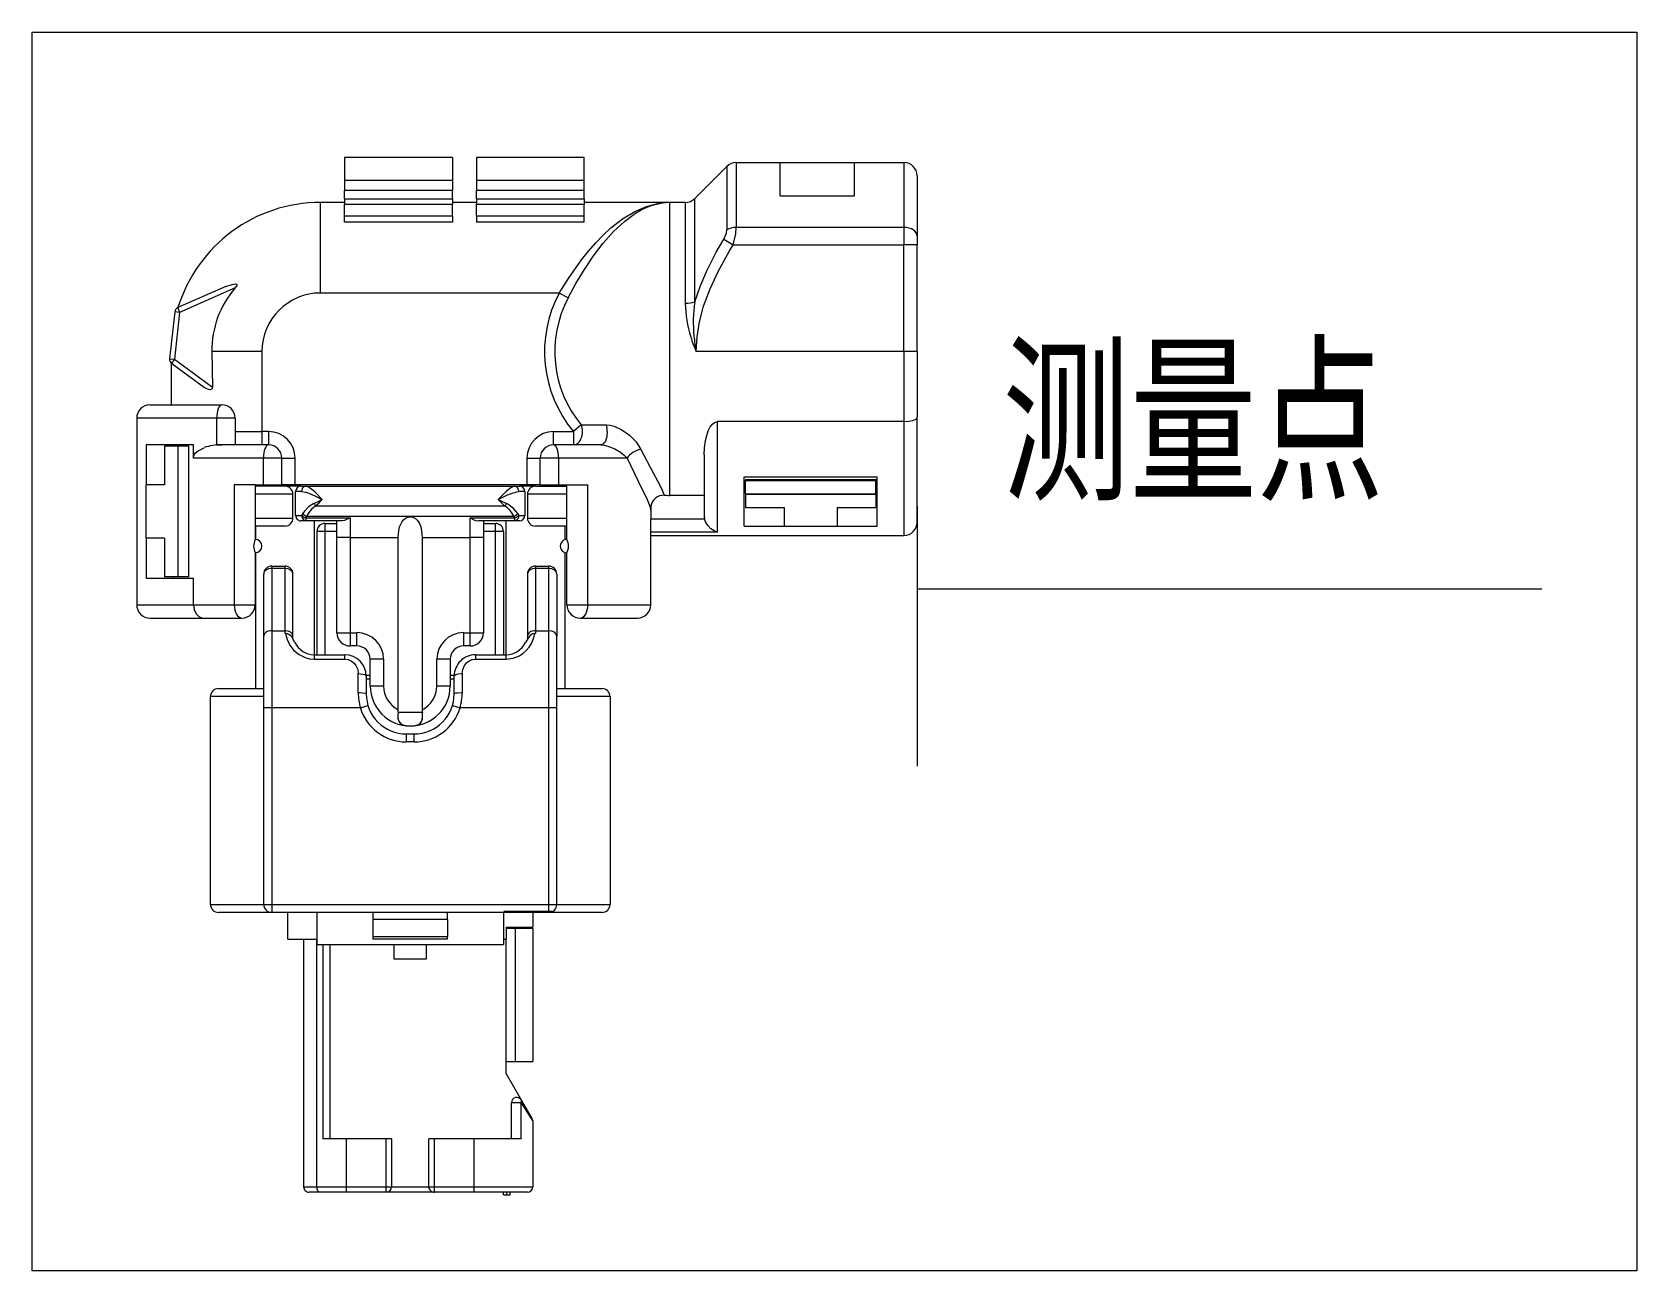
# Model space of a CAD drawing. Header units: inches. Extents: x 47316 to 59086, y 3141 to 11743.
# Drawn here: x 53297.8 to 53358.1, y 9996.5 to 10043 of the extents above; entities that cross this region are included whole.
import ezdxf

# ---------------------------------------------------------------- set-up
doc = ezdxf.new("R2010")
doc.units = ezdxf.units.IN
doc.header["$MEASUREMENT"] = 0
doc.styles.add('MtX_FangSong_GB2312', font='')
doc.styles.get('MtX_FangSong_GB2312').set_extended_font_data('FangSong_GB2312')

msp = doc.modelspace()

# ---------------------------------------------------------------- linework, layer by layer
at = {"color": 0, "lineweight": 15}
for p, q in [((53297.829, 10043.005), (53358.068, 10043.005)), ((53297.829, 9996.504), (53297.829, 10043.005)), ((53358.068, 10043.005), (53358.068, 9996.504)), ((53309.554, 10038.299), (53309.554, 10037.431)), ((53313.604, 10038.299), (53309.554, 10038.299)), ((53313.604, 10038.299), (53313.604, 10037.431)), ((53314.504, 10038.299), (53314.504, 10037.431)), ((53318.554, 10038.299), (53314.504, 10038.299)), ((53318.554, 10037.431), (53318.554, 10038.299)), ((53323.908, 10037.964), (53322.701, 10036.757)), ((53323.908, 10037.964), (53323.908, 10035.578)), ((53324.261, 10038.111), (53324.261, 10035.674)), ((53324.261, 10038.111), (53325.904, 10038.111)), ((53325.904, 10036.861), (53325.904, 10038.111)), ((53325.904, 10038.111), (53328.704, 10038.111)), ((53328.704, 10036.861), (53328.704, 10038.111)), ((53328.704, 10038.111), (53330.554, 10038.111)), ((53330.554, 10038.111), (53330.554, 10035.674)), ((53309.554, 10037.431), (53309.554, 10037.053)), ((53313.604, 10037.431), (53309.554, 10037.431)), ((53313.604, 10037.431), (53313.604, 10037.053)), ((53314.504, 10037.431), (53314.504, 10037.053)), ((53318.554, 10037.431), (53314.504, 10037.431)), ((53318.554, 10037.053), (53318.554, 10037.431)), ((53331.054, 10037.611), (53331.054, 10035.346)), ((53308.654, 10033.211), (53308.654, 10036.611)), ((53309.554, 10036.611), (53308.654, 10036.611)), ((53309.554, 10036.74), (53309.554, 10037.053)), ((53313.604, 10037.053), (53309.554, 10037.053)), ((53309.554, 10036.74), (53309.554, 10036.544)), ((53309.554, 10036.74), (53313.604, 10036.74)), ((53309.554, 10036.109), (53309.554, 10036.544)), ((53309.554, 10036.544), (53313.604, 10036.544)), ((53313.604, 10036.74), (53313.604, 10037.053)), ((53313.604, 10036.74), (53313.604, 10036.544)), ((53314.504, 10036.611), (53313.604, 10036.611)), ((53313.604, 10036.109), (53313.604, 10036.544)), ((53314.504, 10036.74), (53314.504, 10037.053)), ((53318.554, 10037.053), (53314.504, 10037.053)), ((53314.504, 10036.74), (53314.504, 10036.544)), ((53314.504, 10036.74), (53318.554, 10036.74)), ((53314.504, 10036.109), (53314.504, 10036.544)), ((53314.504, 10036.544), (53318.554, 10036.544)), ((53318.554, 10036.74), (53318.554, 10037.053)), ((53318.554, 10036.74), (53318.554, 10036.544)), ((53321.61, 10036.611), (53318.554, 10036.611)), ((53318.554, 10036.109), (53318.554, 10036.544)), ((53320.891, 10036.463), (53321.313, 10036.572)), ((53321.122, 10036.512), (53321.479, 10036.592)), ((53321.313, 10036.572), (53321.61, 10036.607)), ((53321.479, 10036.592), (53321.61, 10036.606)), ((53321.61, 10036.611), (53321.61, 10036.607)), ((53321.754, 10036.611), (53321.754, 10031.011)), ((53322.347, 10036.611), (53321.754, 10036.611)), ((53322.347, 10036.611), (53322.347, 10032.831)), ((53322.701, 10032.879), (53322.701, 10036.757)), ((53325.904, 10036.861), (53328.704, 10036.861)), ((53309.554, 10035.874), (53309.554, 10036.109)), ((53309.554, 10036.109), (53313.604, 10036.109)), ((53313.604, 10036.109), (53313.604, 10035.874)), ((53314.504, 10036.109), (53318.554, 10036.109)), ((53314.504, 10036.109), (53314.504, 10035.874)), ((53318.554, 10035.874), (53318.554, 10036.109)), ((53319.557, 10035.655), (53319.996, 10035.998)), ((53319.996, 10035.998), (53320.45, 10036.274)), ((53320.06, 10035.901), (53320.481, 10036.21)), ((53320.45, 10036.274), (53320.891, 10036.463)), ((53320.481, 10036.21), (53320.693, 10036.332)), ((53320.693, 10036.332), (53320.909, 10036.434)), ((53320.909, 10036.434), (53321.122, 10036.512)), ((53313.604, 10035.874), (53309.554, 10035.874)), ((53318.554, 10035.874), (53314.504, 10035.874)), ((53318.986, 10035.093), (53319.267, 10035.385)), ((53319.267, 10035.385), (53319.557, 10035.655)), ((53319.271, 10035.084), (53319.659, 10035.524)), ((53319.659, 10035.524), (53320.06, 10035.901)), ((53323.793, 10035.236), (53323.891, 10035.459)), ((53323.891, 10035.459), (53323.908, 10035.578)), ((53324.147, 10035.017), (53324.242, 10035.431)), ((53324.242, 10035.431), (53324.261, 10035.674)), ((53330.554, 10035.674), (53324.261, 10035.674)), ((53330.554, 10035.674), (53330.554, 10035.017)), ((53331.054, 10035.346), (53331.054, 10035.017)), ((53318.452, 10034.451), (53318.714, 10034.78)), ((53318.714, 10034.78), (53318.986, 10035.093)), ((53318.906, 10034.603), (53319.271, 10035.084)), ((53323.153, 10034.041), (53323.509, 10034.739)), ((53323.509, 10034.739), (53323.793, 10035.236)), ((53323.585, 10034.024), (53324.012, 10034.795)), ((53323.793, 10035.236), (53324.147, 10035.017)), ((53324.012, 10034.795), (53324.147, 10035.017)), ((53324.147, 10035.017), (53330.554, 10035.017)), ((53330.554, 10031.011), (53330.554, 10035.017)), ((53331.054, 10035.017), (53330.554, 10035.017)), ((53331.054, 10031.011), (53331.054, 10035.017)), ((53317.958, 10033.756), (53318.452, 10034.451)), ((53318.564, 10034.091), (53318.906, 10034.603)), ((53305.105, 10033.457), (53305.333, 10033.536)), ((53305.333, 10033.536), (53305.466, 10033.552)), ((53305.466, 10033.552), (53305.497, 10033.545)), ((53305.497, 10033.545), (53305.507, 10033.539)), ((53305.507, 10033.539), (53305.517, 10033.527)), ((53305.517, 10033.527), (53305.52, 10033.511)), ((53317.612, 10033.211), (53317.958, 10033.756)), ((53317.951, 10033.031), (53318.245, 10033.562)), ((53318.245, 10033.562), (53318.564, 10034.091)), ((53322.904, 10033.46), (53323.153, 10034.041)), ((53323.278, 10033.363), (53323.585, 10034.024)), ((53305.105, 10033.457), (53303.303, 10032.666)), ((53305.457, 10033.402), (53303.366, 10032.485)), ((53305.516, 10033.489), (53305.457, 10033.402)), ((53305.52, 10033.511), (53305.516, 10033.489)), ((53317.612, 10033.211), (53308.654, 10033.211)), ((53317.951, 10033.031), (53317.612, 10033.211)), ((53322.701, 10032.879), (53322.904, 10033.46)), ((53323.037, 10032.711), (53323.278, 10033.363)), ((53303.185, 10032.505), (53302.991, 10030.746)), ((53303.366, 10032.485), (53303.172, 10030.726)), ((53303.366, 10032.485), (53303.185, 10032.505)), ((53322.882, 10032.13), (53323.037, 10032.711)), ((53322.791, 10031.566), (53322.882, 10032.13)), ((53322.761, 10031.011), (53322.791, 10031.566)), ((53302.991, 10030.746), (53303.172, 10030.726)), ((53303.054, 10030.577), (53303.054, 10029.011)), ((53303.071, 10030.563), (53304.302, 10029.659)), ((53303.172, 10030.726), (53304.6, 10029.677)), ((53306.454, 10031.011), (53304.578, 10031.011)), ((53304.578, 10031.011), (53304.6, 10029.677)), ((53306.454, 10031.011), (53306.454, 10028.011)), ((53321.754, 10031.011), (53321.754, 10025.616)), ((53330.554, 10031.011), (53322.761, 10031.011)), ((53330.554, 10031.011), (53330.554, 10028.387)), ((53331.054, 10031.011), (53330.554, 10031.011)), ((53331.054, 10031.011), (53331.054, 10028.545)), ((53304.386, 10029.608), (53304.302, 10029.659)), ((53304.451, 10029.584), (53304.386, 10029.608)), ((53304.513, 10029.578), (53304.451, 10029.584)), ((53304.57, 10029.597), (53304.513, 10029.578)), ((53304.593, 10029.63), (53304.57, 10029.597)), ((53304.6, 10029.677), (53304.593, 10029.63)), ((53302.254, 10029.011), (53304.954, 10029.011)), ((53301.754, 10028.511), (53301.754, 10027.511)), ((53304.754, 10028.511), (53301.754, 10028.511)), ((53304.754, 10028.511), (53304.754, 10027.511)), ((53304.954, 10028.511), (53304.754, 10028.511)), ((53305.454, 10028.511), (53304.954, 10028.511)), ((53305.454, 10028.511), (53305.454, 10027.511)), ((53318.444, 10028.257), (53318.149, 10028.011)), ((53318.444, 10028.257), (53319.389, 10028.257)), ((53319.389, 10028.257), (53319.528, 10028.245)), ((53319.528, 10028.245), (53319.675, 10028.21)), ((53319.675, 10028.21), (53319.97, 10028.08)), ((53323.212, 10028.035), (53323.287, 10028.186)), ((53323.287, 10028.186), (53323.367, 10028.292)), ((53323.367, 10028.292), (53323.44, 10028.352)), ((53323.44, 10028.352), (53323.554, 10028.387)), ((53330.554, 10028.387), (53323.554, 10028.387)), ((53323.554, 10024.236), (53323.554, 10028.387)), ((53330.554, 10028.387), (53330.727, 10028.397)), ((53330.554, 10028.387), (53330.554, 10024.111)), ((53330.727, 10028.397), (53330.884, 10028.427)), ((53330.884, 10028.427), (53331.002, 10028.475)), ((53331.002, 10028.475), (53331.038, 10028.505)), ((53331.038, 10028.505), (53331.048, 10028.521)), ((53331.048, 10028.521), (53331.054, 10028.545)), ((53331.054, 10024.611), (53331.054, 10028.545)), ((53301.754, 10027.511), (53301.754, 10022.511)), ((53302.106, 10027.511), (53302.106, 10026.011)), ((53303.884, 10027.511), (53302.106, 10027.511)), ((53303.107, 10027.511), (53303.107, 10027.461)), ((53303.884, 10027.011), (53303.884, 10027.511)), ((53304.754, 10027.511), (53304.946, 10027.511)), ((53306.423, 10027.511), (53304.946, 10027.511)), ((53305.454, 10028.011), (53306.454, 10028.011)), ((53306.704, 10027.511), (53306.423, 10027.511)), ((53306.704, 10028.011), (53306.454, 10028.011)), ((53306.454, 10028.011), (53306.454, 10027.511)), ((53306.704, 10028.011), (53306.704, 10027.511)), ((53317.404, 10028.011), (53318.149, 10028.011)), ((53317.404, 10027.511), (53317.404, 10028.011)), ((53317.685, 10027.511), (53317.404, 10027.511)), ((53319.178, 10027.511), (53317.685, 10027.511)), ((53318.149, 10028.011), (53318.149, 10027.511)), ((53319.249, 10027.532), (53319.178, 10027.511)), ((53319.178, 10027.511), (53319.301, 10027.5)), ((53319.303, 10027.582), (53319.249, 10027.532)), ((53319.301, 10027.5), (53319.435, 10027.468)), ((53319.348, 10027.654), (53319.303, 10027.582)), ((53319.403, 10027.822), (53319.348, 10027.654)), ((53319.421, 10028.011), (53319.403, 10027.822)), ((53319.97, 10028.08), (53320.258, 10027.875)), ((53320.258, 10027.875), (53320.503, 10027.621)), ((53320.503, 10027.621), (53320.683, 10027.339)), ((53323.066, 10027.402), (53323.106, 10027.674)), ((53323.106, 10027.674), (53323.151, 10027.859)), ((53323.151, 10027.859), (53323.212, 10028.035)), ((53303.304, 10027.461), (53302.804, 10027.461)), ((53302.804, 10027.461), (53302.804, 10026.011)), ((53303.715, 10027.461), (53303.304, 10027.461)), ((53303.304, 10027.461), (53303.304, 10022.561)), ((53303.715, 10022.561), (53303.715, 10027.461)), ((53303.884, 10027.011), (53303.903, 10027.106)), ((53304.131, 10027.011), (53303.884, 10027.011)), ((53303.903, 10027.106), (53303.968, 10027.208)), ((53303.968, 10027.208), (53304.065, 10027.293)), ((53304.065, 10027.293), (53304.286, 10027.405)), ((53306.204, 10027.011), (53304.131, 10027.011)), ((53306.513, 10027.011), (53306.204, 10027.011)), ((53306.513, 10026.011), (53306.513, 10027.011)), ((53307.204, 10027.011), (53306.513, 10027.011)), ((53307.204, 10027.011), (53307.704, 10027.011)), ((53307.204, 10026.011), (53307.204, 10027.011)), ((53307.704, 10026.011), (53307.704, 10027.011)), ((53316.404, 10027.011), (53316.404, 10026.011)), ((53316.404, 10027.011), (53316.904, 10027.011)), ((53316.904, 10026.011), (53316.904, 10027.011)), ((53317.595, 10027.011), (53316.904, 10027.011)), ((53317.904, 10027.011), (53317.595, 10027.011)), ((53317.595, 10026.011), (53317.595, 10027.011)), ((53320.167, 10027.011), (53317.904, 10027.011)), ((53319.435, 10027.468), (53319.706, 10027.358)), ((53319.706, 10027.358), (53319.915, 10027.231)), ((53319.915, 10027.231), (53320.05, 10027.125)), ((53320.05, 10027.125), (53320.167, 10027.011)), ((53320.167, 10027.011), (53320.581, 10026.149)), ((53320.683, 10027.339), (53321.147, 10026.456)), ((53323.054, 10027.137), (53323.066, 10027.402)), ((53323.054, 10027.137), (53323.054, 10024.868)), ((53321.147, 10026.456), (53321.392, 10025.997)), ((53324.554, 10024.463), (53324.554, 10026.311)), ((53324.554, 10026.311), (53329.554, 10026.311)), ((53329.554, 10024.463), (53329.554, 10026.311)), ((53302.804, 10026.011), (53302.104, 10026.011)), ((53302.104, 10026.011), (53302.104, 10024.011)), ((53306.204, 10026.011), (53305.415, 10026.011)), ((53305.415, 10026.011), (53305.415, 10021.511)), ((53306.204, 10026.011), (53306.513, 10026.011)), ((53306.204, 10026.011), (53306.204, 10023.961)), ((53307.322, 10025.961), (53306.204, 10025.961)), ((53306.513, 10026.011), (53307.204, 10026.011)), ((53307.704, 10026.011), (53307.204, 10026.011)), ((53307.922, 10025.961), (53307.322, 10025.961)), ((53316.404, 10026.011), (53307.704, 10026.011)), ((53307.942, 10025.761), (53307.722, 10025.761)), ((53307.722, 10024.861), (53307.722, 10025.761)), ((53307.922, 10025.961), (53308.098, 10025.961)), ((53307.971, 10025.878), (53307.942, 10025.761)), ((53307.942, 10025.761), (53308.105, 10025.731)), ((53308.029, 10025.941), (53307.971, 10025.878)), ((53308.098, 10025.961), (53308.029, 10025.941)), ((53308.098, 10025.961), (53315.947, 10025.961)), ((53308.164, 10025.946), (53308.098, 10025.961)), ((53308.105, 10025.731), (53308.222, 10025.692)), ((53308.311, 10025.853), (53308.164, 10025.946)), ((53308.222, 10025.692), (53308.461, 10025.587)), ((53308.448, 10025.733), (53308.311, 10025.853)), ((53308.722, 10025.461), (53308.448, 10025.733)), ((53315.638, 10025.771), (53315.322, 10025.461)), ((53315.793, 10025.897), (53315.638, 10025.771)), ((53315.68, 10025.632), (53315.856, 10025.704)), ((53315.899, 10025.953), (53315.793, 10025.897)), ((53315.856, 10025.704), (53316.024, 10025.752)), ((53315.947, 10025.961), (53315.899, 10025.953)), ((53315.947, 10025.961), (53316.122, 10025.961)), ((53316.015, 10025.941), (53315.947, 10025.961)), ((53316.074, 10025.877), (53316.015, 10025.941)), ((53316.024, 10025.752), (53316.103, 10025.761)), ((53316.103, 10025.761), (53316.074, 10025.877)), ((53316.322, 10025.761), (53316.103, 10025.761)), ((53316.722, 10025.961), (53316.124, 10025.961)), ((53316.322, 10025.761), (53316.322, 10024.861)), ((53316.904, 10026.011), (53316.404, 10026.011)), ((53316.722, 10025.961), (53317.904, 10025.961)), ((53316.904, 10026.011), (53317.595, 10026.011)), ((53317.595, 10026.011), (53317.904, 10026.011)), ((53317.904, 10026.011), (53318.693, 10026.011)), ((53317.904, 10023.961), (53317.904, 10026.011)), ((53318.693, 10021.511), (53318.693, 10026.011)), ((53320.581, 10026.149), (53320.917, 10025.458)), ((53321.392, 10025.997), (53321.48, 10025.815)), ((53321.48, 10025.815), (53321.554, 10025.619)), ((53324.604, 10026.208), (53329.504, 10026.208)), ((53324.604, 10026.208), (53324.604, 10026.174)), ((53324.604, 10026.174), (53329.504, 10026.174)), ((53324.604, 10025.674), (53324.604, 10026.174)), ((53329.504, 10026.208), (53329.504, 10026.174)), ((53329.504, 10025.674), (53329.504, 10026.174)), ((53307.622, 10025.661), (53306.204, 10025.661)), ((53307.622, 10024.761), (53307.622, 10025.661)), ((53308.21, 10025.185), (53308.05, 10025.02)), ((53308.409, 10025.311), (53308.21, 10025.185)), ((53308.332, 10025.105), (53308.221, 10024.975)), ((53308.472, 10025.211), (53308.332, 10025.105)), ((53308.461, 10025.587), (53308.722, 10025.461)), ((53315.573, 10025.211), (53308.472, 10025.211)), ((53315.322, 10025.461), (53315.68, 10025.632)), ((53315.691, 10025.283), (53315.635, 10025.311)), ((53315.898, 10025.128), (53315.691, 10025.283)), ((53316.059, 10024.932), (53315.898, 10025.128)), ((53316.422, 10025.661), (53316.422, 10024.761)), ((53317.904, 10025.661), (53316.422, 10025.661)), ((53320.917, 10025.458), (53321.016, 10025.209)), ((53321.016, 10025.209), (53321.054, 10025.026)), ((53321.054, 10025.214), (53321.054, 10024.723)), ((53323.054, 10025.616), (53321.754, 10025.616)), ((53324.604, 10025.674), (53324.604, 10025.661)), ((53324.604, 10025.674), (53329.504, 10025.674)), ((53324.604, 10025.661), (53324.604, 10025.161)), ((53324.604, 10025.661), (53329.504, 10025.661)), ((53324.604, 10025.161), (53326.054, 10025.161)), ((53326.054, 10025.161), (53326.054, 10024.461)), ((53328.054, 10025.161), (53329.504, 10025.161)), ((53328.054, 10025.161), (53328.054, 10024.461)), ((53329.504, 10025.674), (53329.504, 10025.661)), ((53329.504, 10025.661), (53329.504, 10025.161)), ((53331.054, 10025.204), (53331.048, 10015.445)), ((53306.204, 10024.761), (53307.622, 10024.761)), ((53307.722, 10024.861), (53307.944, 10024.861)), ((53308.1, 10024.661), (53307.922, 10024.661)), ((53307.944, 10024.861), (53307.974, 10024.743)), ((53307.974, 10024.743), (53308.03, 10024.682)), ((53308.05, 10025.02), (53307.986, 10024.932)), ((53308.03, 10024.682), (53308.1, 10024.661)), ((53308.133, 10024.832), (53308.1, 10024.769)), ((53308.1, 10024.769), (53309.772, 10024.769)), ((53308.1, 10024.769), (53308.1, 10024.661)), ((53309.451, 10024.661), (53308.1, 10024.661)), ((53308.221, 10024.975), (53308.133, 10024.832)), ((53308.133, 10024.832), (53315.912, 10024.832)), ((53308.422, 10024.661), (53308.422, 10019.632)), ((53308.822, 10024.561), (53309.272, 10024.561)), ((53308.822, 10024.561), (53308.822, 10024.261)), ((53309.272, 10024.032), (53309.272, 10024.661)), ((53309.557, 10024.678), (53309.451, 10024.661)), ((53309.772, 10024.769), (53309.557, 10024.678)), ((53309.772, 10024.769), (53309.772, 10024.032)), ((53311.625, 10024.432), (53311.705, 10024.612)), ((53311.705, 10024.612), (53311.787, 10024.712)), ((53311.787, 10024.712), (53311.897, 10024.783)), ((53311.897, 10024.783), (53312.009, 10024.806)), ((53312.009, 10024.806), (53312.122, 10024.792)), ((53312.122, 10024.792), (53312.221, 10024.742)), ((53312.221, 10024.742), (53312.301, 10024.666)), ((53312.301, 10024.666), (53312.372, 10024.556)), ((53312.372, 10024.556), (53312.419, 10024.433)), ((53314.272, 10024.769), (53315.945, 10024.769)), ((53314.272, 10024.032), (53314.272, 10024.769)), ((53314.272, 10024.769), (53314.416, 10024.702)), ((53314.416, 10024.702), (53314.488, 10024.678)), ((53314.488, 10024.678), (53314.594, 10024.661)), ((53315.945, 10024.661), (53314.594, 10024.661)), ((53314.772, 10024.661), (53314.772, 10024.032)), ((53314.772, 10024.561), (53315.222, 10024.561)), ((53315.222, 10024.261), (53315.222, 10024.561)), ((53315.622, 10019.632), (53315.622, 10024.661)), ((53315.945, 10024.769), (53315.912, 10024.832)), ((53315.945, 10024.661), (53315.945, 10024.769)), ((53316.014, 10024.682), (53315.945, 10024.661)), ((53316.122, 10024.661), (53315.945, 10024.661)), ((53316.071, 10024.743), (53316.014, 10024.682)), ((53316.101, 10024.861), (53316.071, 10024.743)), ((53316.101, 10024.861), (53316.322, 10024.861)), ((53316.422, 10024.761), (53317.904, 10024.761)), ((53323.073, 10024.723), (53321.054, 10024.723)), ((53321.054, 10024.25), (53321.054, 10024.723)), ((53323.124, 10024.594), (53323.073, 10024.723)), ((53323.204, 10024.469), (53323.124, 10024.594)), ((53302.804, 10024.011), (53302.104, 10024.011)), ((53302.106, 10024.011), (53302.106, 10022.511)), ((53302.804, 10024.011), (53302.804, 10022.561)), ((53307.322, 10024.461), (53306.204, 10024.461)), ((53306.222, 10023.96), (53306.222, 10024.461)), ((53308.522, 10024.261), (53308.522, 10019.632)), ((53308.822, 10024.261), (53308.522, 10024.261)), ((53308.822, 10024.261), (53308.822, 10019.632)), ((53309.272, 10024.261), (53308.822, 10024.261)), ((53309.772, 10024.032), (53309.272, 10024.032)), ((53309.272, 10020.461), (53309.272, 10024.032)), ((53309.772, 10024.032), (53311.575, 10024.032)), ((53309.772, 10024.032), (53309.772, 10020.461)), ((53311.575, 10024.032), (53311.596, 10024.301)), ((53311.575, 10017.566), (53311.575, 10024.032)), ((53311.596, 10024.301), (53311.625, 10024.432)), ((53312.419, 10024.433), (53312.448, 10024.302)), ((53312.448, 10024.302), (53312.47, 10024.032)), ((53312.47, 10024.032), (53314.272, 10024.032)), ((53312.47, 10024.032), (53312.47, 10017.566)), ((53314.272, 10020.461), (53314.272, 10024.032)), ((53314.772, 10024.032), (53314.272, 10024.032)), ((53315.222, 10024.261), (53314.772, 10024.261)), ((53314.772, 10024.032), (53314.772, 10020.461)), ((53315.222, 10019.632), (53315.222, 10024.261)), ((53315.522, 10024.261), (53315.222, 10024.261)), ((53315.522, 10024.261), (53315.522, 10019.632)), ((53317.904, 10024.461), (53316.722, 10024.461)), ((53317.822, 10024.461), (53317.822, 10023.947)), ((53321.054, 10021.511), (53321.054, 10024.25)), ((53323.554, 10024.236), (53321.054, 10024.236)), ((53321.054, 10024.111), (53324.554, 10024.111)), ((53323.308, 10024.363), (53323.204, 10024.469)), ((53323.426, 10024.284), (53323.308, 10024.363)), ((53323.554, 10024.236), (53323.426, 10024.284)), ((53324.554, 10024.463), (53326.054, 10024.463)), ((53324.554, 10024.111), (53329.554, 10024.111)), ((53326.054, 10024.461), (53328.054, 10024.461)), ((53328.054, 10024.463), (53329.554, 10024.463)), ((53329.554, 10024.111), (53330.554, 10024.111)), ((53306.204, 10023.461), (53306.204, 10021.511)), ((53306.222, 10018.361), (53306.222, 10023.462)), ((53317.822, 10023.475), (53317.822, 10018.361)), ((53317.904, 10021.511), (53317.904, 10023.461)), ((53306.822, 10022.961), (53307.322, 10022.961)), ((53306.822, 10022.961), (53306.822, 10022.873)), ((53306.822, 10022.873), (53306.822, 10020.536)), ((53307.322, 10022.873), (53306.822, 10022.873)), ((53307.322, 10022.873), (53307.322, 10022.961)), ((53307.322, 10020.536), (53307.322, 10022.873)), ((53316.722, 10022.961), (53316.722, 10022.873)), ((53316.722, 10022.961), (53317.222, 10022.961)), ((53317.222, 10022.873), (53316.722, 10022.873)), ((53316.722, 10022.873), (53316.722, 10020.536)), ((53317.222, 10022.873), (53317.222, 10022.961)), ((53317.222, 10020.536), (53317.222, 10022.873)), ((53301.754, 10022.511), (53301.754, 10021.511)), ((53302.106, 10022.511), (53303.884, 10022.511)), ((53303.304, 10022.561), (53302.804, 10022.561)), ((53303.107, 10022.561), (53303.107, 10022.511)), ((53303.715, 10022.561), (53303.304, 10022.561)), ((53303.884, 10021.511), (53303.884, 10022.511)), ((53306.522, 10020.324), (53306.522, 10022.661)), ((53307.622, 10020.324), (53307.622, 10022.661)), ((53316.422, 10022.661), (53316.422, 10020.324)), ((53317.522, 10022.661), (53317.522, 10020.324)), ((53331.052, 10022.104), (53336.357, 10022.104)), ((53336.357, 10022.104), (53354.495, 10022.104)), ((53301.754, 10021.511), (53303.884, 10021.511)), ((53303.884, 10021.511), (53304.115, 10021.511)), ((53303.884, 10021.511), (53303.912, 10021.321)), ((53304.115, 10021.511), (53305.415, 10021.511)), ((53305.415, 10021.511), (53306.112, 10021.511)), ((53306.112, 10021.511), (53306.204, 10021.511)), ((53317.904, 10021.511), (53318.693, 10021.511)), ((53318.693, 10021.511), (53321.054, 10021.511)), ((53302.254, 10021.011), (53304.257, 10021.011)), ((53303.912, 10021.321), (53303.994, 10021.156)), ((53303.994, 10021.156), (53304.088, 10021.065)), ((53304.088, 10021.065), (53304.202, 10021.016)), ((53304.202, 10021.016), (53304.257, 10021.011)), ((53304.257, 10021.011), (53304.52, 10021.011)), ((53304.52, 10021.011), (53305.704, 10021.011)), ((53318.404, 10021.011), (53320.554, 10021.011)), ((53306.522, 10017.637), (53306.522, 10020.324)), ((53306.822, 10020.536), (53307.322, 10020.536)), ((53306.822, 10020.536), (53306.822, 10017.637)), ((53307.322, 10020.432), (53307.322, 10020.536)), ((53307.322, 10020.432), (53307.342, 10020.432)), ((53307.322, 10020.432), (53307.342, 10020.431)), ((53307.417, 10020.418), (53307.342, 10020.432)), ((53307.342, 10020.432), (53307.401, 10020.211)), ((53307.485, 10020.383), (53307.417, 10020.418)), ((53307.573, 10020.301), (53307.485, 10020.383)), ((53307.62, 10020.236), (53307.573, 10020.301)), ((53307.622, 10020.233), (53307.622, 10020.324)), ((53309.272, 10020.461), (53309.772, 10020.461)), ((53309.772, 10020.461), (53309.772, 10019.961)), ((53309.772, 10020.461), (53310.022, 10020.461)), ((53310.022, 10019.961), (53310.022, 10020.461)), ((53314.022, 10020.461), (53314.272, 10020.461)), ((53314.022, 10020.461), (53314.022, 10019.961)), ((53314.272, 10019.961), (53314.272, 10020.461)), ((53314.272, 10020.461), (53314.772, 10020.461)), ((53316.458, 10020.283), (53316.348, 10020.095)), ((53316.422, 10020.324), (53316.422, 10020.233)), ((53316.532, 10020.362), (53316.458, 10020.283)), ((53316.612, 10020.412), (53316.532, 10020.362)), ((53316.703, 10020.432), (53316.612, 10020.412)), ((53316.654, 10020.24), (53316.703, 10020.432)), ((53316.703, 10020.432), (53316.722, 10020.432)), ((53316.722, 10020.536), (53316.722, 10020.432)), ((53316.722, 10020.536), (53317.222, 10020.536)), ((53317.222, 10017.637), (53317.222, 10020.536)), ((53317.522, 10017.637), (53317.522, 10020.324)), ((53307.401, 10020.211), (53307.507, 10019.995)), ((53307.507, 10019.995), (53307.659, 10019.798)), ((53307.696, 10020.095), (53307.62, 10020.236)), ((53307.659, 10019.798), (53307.848, 10019.64)), ((53310.022, 10019.961), (53309.772, 10019.961)), ((53314.272, 10019.961), (53314.022, 10019.961)), ((53316.124, 10019.597), (53316.261, 10019.686)), ((53316.261, 10019.686), (53316.38, 10019.792)), ((53316.38, 10019.792), (53316.485, 10019.916)), ((53316.485, 10019.916), (53316.57, 10020.05)), ((53316.57, 10020.05), (53316.654, 10020.24)), ((53307.848, 10019.64), (53308.074, 10019.527)), ((53308.074, 10019.527), (53308.245, 10019.48)), ((53308.245, 10019.48), (53308.422, 10019.465)), ((53308.422, 10019.632), (53309.572, 10019.632)), ((53308.422, 10019.632), (53308.422, 10019.465)), ((53308.422, 10019.465), (53309.572, 10019.465)), ((53309.572, 10019.465), (53309.572, 10019.632)), ((53309.572, 10019.465), (53309.699, 10019.448)), ((53309.699, 10019.448), (53309.815, 10019.397)), ((53309.815, 10019.397), (53309.912, 10019.322)), ((53309.912, 10019.322), (53309.987, 10019.227)), ((53309.987, 10019.227), (53310.051, 10019.082)), ((53310.051, 10019.082), (53310.072, 10018.926)), ((53310.522, 10018.461), (53310.522, 10019.461)), ((53311.022, 10019.461), (53310.522, 10019.461)), ((53311.022, 10019.461), (53311.022, 10018.461)), ((53313.022, 10018.461), (53313.022, 10019.461)), ((53313.522, 10019.461), (53313.022, 10019.461)), ((53313.522, 10019.461), (53313.522, 10018.461)), ((53313.972, 10018.926), (53313.995, 10019.085)), ((53313.995, 10019.085), (53314.06, 10019.231)), ((53314.06, 10019.231), (53314.136, 10019.325)), ((53314.136, 10019.325), (53314.233, 10019.399)), ((53314.233, 10019.399), (53314.348, 10019.448)), ((53314.348, 10019.448), (53314.472, 10019.465)), ((53314.472, 10019.632), (53315.622, 10019.632)), ((53314.472, 10019.632), (53314.472, 10019.465)), ((53314.472, 10019.465), (53315.622, 10019.465)), ((53315.622, 10019.465), (53315.622, 10019.632)), ((53315.622, 10019.465), (53315.883, 10019.499)), ((53315.883, 10019.499), (53316.124, 10019.597)), ((53310.072, 10018.926), (53310.246, 10018.909)), ((53310.072, 10018.202), (53310.072, 10018.926)), ((53310.246, 10018.909), (53310.318, 10018.886)), ((53310.318, 10018.886), (53310.359, 10018.859)), ((53310.359, 10018.859), (53310.37, 10018.844)), ((53310.37, 10018.844), (53310.372, 10018.832)), ((53310.372, 10018.861), (53310.522, 10018.861)), ((53310.372, 10018.832), (53310.372, 10018.161)), ((53310.522, 10018.711), (53310.372, 10018.711)), ((53310.522, 10018.461), (53311.022, 10018.461)), ((53313.022, 10018.461), (53313.522, 10018.461)), ((53313.522, 10018.861), (53313.673, 10018.861)), ((53313.672, 10018.711), (53313.522, 10018.711)), ((53313.672, 10018.832), (53313.675, 10018.844)), ((53313.672, 10018.161), (53313.672, 10018.832)), ((53313.675, 10018.844), (53313.696, 10018.868)), ((53313.696, 10018.868), (53313.729, 10018.887)), ((53313.729, 10018.887), (53313.822, 10018.913)), ((53313.822, 10018.913), (53313.972, 10018.926)), ((53313.972, 10018.926), (53313.972, 10018.202)), ((53304.522, 10010.261), (53304.522, 10018.061)), ((53306.522, 10018.061), (53304.522, 10018.061)), ((53304.822, 10018.361), (53306.522, 10018.361)), ((53310.147, 10018.201), (53310.072, 10018.202)), ((53310.333, 10018.181), (53310.147, 10018.201)), ((53310.36, 10018.173), (53310.333, 10018.181)), ((53310.368, 10018.168), (53310.36, 10018.173)), ((53310.372, 10018.163), (53310.368, 10018.168)), ((53310.372, 10018.161), (53310.372, 10018.163)), ((53313.673, 10018.163), (53313.672, 10018.161)), ((53313.675, 10018.166), (53313.673, 10018.163)), ((53313.685, 10018.173), (53313.675, 10018.166)), ((53313.727, 10018.185), (53313.685, 10018.173)), ((53313.8, 10018.195), (53313.727, 10018.185)), ((53313.972, 10018.202), (53313.8, 10018.195)), ((53317.522, 10018.361), (53319.222, 10018.361)), ((53319.522, 10018.061), (53317.522, 10018.061)), ((53319.522, 10018.061), (53319.522, 10010.261)), ((53306.822, 10017.637), (53306.522, 10017.637)), ((53306.522, 10010.261), (53306.522, 10017.637)), ((53310.15, 10017.637), (53306.822, 10017.637)), ((53306.822, 10017.637), (53306.822, 10010.261)), ((53310.15, 10017.637), (53310.437, 10017.724)), ((53311.567, 10017.464), (53311.556, 10017.349)), ((53311.556, 10017.349), (53311.563, 10017.238)), ((53311.556, 10017.318), (53311.576, 10017.186)), ((53312.022, 10017.461), (53311.567, 10017.464)), ((53312.478, 10017.464), (53312.022, 10017.461)), ((53312.469, 10017.187), (53312.489, 10017.318)), ((53312.489, 10017.339), (53312.478, 10017.464)), ((53312.478, 10017.22), (53312.489, 10017.339)), ((53313.608, 10017.724), (53313.894, 10017.637)), ((53317.222, 10017.637), (53313.894, 10017.637)), ((53317.522, 10017.637), (53317.222, 10017.637)), ((53317.222, 10010.261), (53317.222, 10017.637)), ((53317.522, 10010.261), (53317.522, 10017.637)), ((53311.563, 10017.238), (53311.593, 10017.14)), ((53311.576, 10017.186), (53311.629, 10017.081)), ((53311.593, 10017.14), (53311.675, 10017.036)), ((53311.629, 10017.081), (53311.684, 10017.03)), ((53311.675, 10017.036), (53311.804, 10016.981)), ((53311.684, 10017.03), (53311.753, 10016.996)), ((53311.804, 10016.981), (53311.969, 10016.962)), ((53311.872, 10016.661), (53312.172, 10016.661)), ((53311.872, 10016.661), (53311.872, 10016.361)), ((53312.076, 10016.962), (53312.251, 10016.983)), ((53312.172, 10016.361), (53312.172, 10016.661)), ((53312.251, 10016.983), (53312.38, 10017.045)), ((53312.292, 10016.996), (53312.362, 10017.031)), ((53312.362, 10017.031), (53312.417, 10017.082)), ((53312.38, 10017.045), (53312.443, 10017.121)), ((53312.417, 10017.082), (53312.469, 10017.187)), ((53312.443, 10017.121), (53312.478, 10017.22)), ((53312.172, 10016.361), (53311.872, 10016.361)), ((53304.522, 10010.261), (53306.522, 10010.261)), ((53306.522, 10010.261), (53306.822, 10010.261)), ((53306.822, 10010.261), (53317.222, 10010.261)), ((53306.822, 10010.261), (53306.822, 10009.961)), ((53317.222, 10010.261), (53317.522, 10010.261)), ((53317.222, 10009.961), (53317.222, 10010.261)), ((53317.522, 10010.261), (53319.522, 10010.261)), ((53306.822, 10009.961), (53304.822, 10009.961)), ((53317.222, 10009.961), (53306.822, 10009.961)), ((53307.422, 10008.961), (53307.422, 10009.961)), ((53308.522, 10009.961), (53308.522, 10008.761)), ((53310.622, 10009.954), (53310.622, 10009.697)), ((53310.622, 10009.697), (53310.622, 10009.061)), ((53313.422, 10009.697), (53310.622, 10009.697)), ((53313.422, 10009.697), (53313.422, 10009.961)), ((53313.422, 10009.697), (53313.422, 10009.061)), ((53315.522, 10009.961), (53315.522, 10008.761)), ((53315.54, 10010.011), (53317.342, 10010.011)), ((53316.622, 10009.961), (53316.622, 10009.411)), ((53319.222, 10009.961), (53317.222, 10009.961)), ((53307.422, 10008.961), (53308.522, 10008.961)), ((53308.022, 10008.961), (53308.022, 9999.661)), ((53308.522, 9999.661), (53308.522, 10008.961)), ((53310.622, 10009.061), (53313.422, 10009.061)), ((53310.622, 10009.061), (53310.622, 10008.961)), ((53313.422, 10008.961), (53310.622, 10008.961)), ((53313.422, 10008.961), (53313.422, 10009.061)), ((53315.528, 10008.961), (53315.622, 10008.961)), ((53315.622, 10009.411), (53315.622, 10008.961)), ((53315.622, 10009.411), (53316.622, 10009.411)), ((53315.962, 10009.361), (53315.622, 10009.361)), ((53315.622, 10004.361), (53315.622, 10008.961)), ((53316.622, 10009.361), (53315.962, 10009.361)), ((53315.962, 10009.361), (53315.962, 10004.361)), ((53316.622, 10009.361), (53316.622, 10004.361)), ((53308.522, 10008.761), (53315.522, 10008.761)), ((53308.742, 10008.761), (53308.742, 10001.461)), ((53309.022, 10001.461), (53309.022, 10008.761)), ((53311.422, 10008.211), (53311.422, 10008.761)), ((53312.622, 10008.761), (53312.622, 10008.211)), ((53312.622, 10008.211), (53311.422, 10008.211)), ((53315.622, 10003.911), (53315.622, 10004.361)), ((53315.622, 10004.361), (53315.962, 10004.361)), ((53315.962, 10004.361), (53316.622, 10004.361)), ((53316.196, 10002.918), (53315.622, 10003.911)), ((53315.822, 10001.461), (53315.822, 10002.818)), ((53316.182, 10002.818), (53315.822, 10002.818)), ((53316.182, 10002.818), (53316.622, 10002.125)), ((53316.182, 10001.461), (53316.182, 10002.818)), ((53316.596, 10002.225), (53316.196, 10002.918)), ((53316.622, 10002.125), (53316.622, 9999.661)), ((53309.622, 10001.461), (53308.742, 10001.461)), ((53311.122, 10001.461), (53309.622, 10001.461)), ((53309.622, 10001.461), (53309.622, 9999.661)), ((53311.122, 9999.661), (53311.122, 10001.461)), ((53311.322, 10001.461), (53311.122, 10001.461)), ((53311.322, 10001.461), (53311.322, 9999.661)), ((53312.722, 9999.661), (53312.722, 10001.461)), ((53312.922, 10001.461), (53312.722, 10001.461)), ((53312.922, 10001.461), (53312.922, 9999.661)), ((53314.422, 10001.461), (53312.922, 10001.461)), ((53314.422, 9999.661), (53314.422, 10001.461)), ((53316.182, 10001.461), (53314.422, 10001.461)), ((53308.022, 9999.661), (53308.522, 9999.661)), ((53308.622, 9999.461), (53308.223, 9999.461)), ((53308.534, 9999.568), (53308.522, 9999.661)), ((53308.522, 9999.661), (53309.622, 9999.661)), ((53308.559, 9999.506), (53308.534, 9999.568)), ((53308.577, 9999.483), (53308.559, 9999.506)), ((53308.607, 9999.463), (53308.577, 9999.483)), ((53308.622, 9999.461), (53308.607, 9999.463)), ((53309.622, 9999.461), (53308.622, 9999.461)), ((53309.622, 9999.661), (53309.622, 9999.461)), ((53309.622, 9999.661), (53311.122, 9999.661)), ((53311.122, 9999.461), (53309.622, 9999.461)), ((53311.122, 9999.461), (53311.122, 9999.661)), ((53311.122, 9999.661), (53311.322, 9999.661)), ((53312.922, 9999.461), (53311.122, 9999.461)), ((53311.322, 9999.661), (53312.722, 9999.661)), ((53312.722, 9999.661), (53312.922, 9999.661)), ((53312.922, 9999.661), (53312.922, 9999.461)), ((53312.922, 9999.661), (53314.422, 9999.661)), ((53314.422, 9999.461), (53312.922, 9999.461)), ((53314.422, 9999.661), (53316.622, 9999.661)), ((53314.422, 9999.461), (53314.422, 9999.661)), ((53316.422, 9999.461), (53314.422, 9999.461)), ((53315.522, 9999.361), (53315.522, 9999.461)), ((53315.522, 9999.361), (53315.647, 9999.361)), ((53315.647, 9999.361), (53315.647, 9999.461)), ((53315.647, 9999.361), (53315.772, 9999.361)), ((53315.772, 9999.361), (53315.772, 9999.461)), ((53358.068, 9996.504), (53297.829, 9996.504))]:
    msp.add_line(p, q, dxfattribs=at)
for centre, radius, start, end in [((53324.261, 10037.611), 0.5, 90, 135), ((53330.554, 10037.611), 0.5, 360, 90), ((53308.654, 10031.011), 5.6, 90, 162.80575), ((53321.754, 10031.011), 5.6, 90, 91.47203), ((53322.347, 10037.111), 0.5, 270.00001, 315), ((53308.104, 10031.073), 3.526, 138.65882, 181.0097), ((53308.654, 10031.011), 2.2, 90, 180), ((53321.754, 10031.011), 4.69, 152.0279, 219.76215), ((53321.754, 10031.011), 4.306, 152.0279, 219.76215), ((53303.384, 10032.483), 0.2, 113.7, 173.7), ((53326.623, 10032.88), 4.277, 180.64742, 197.97433), ((53327.971, 10032.128), 5.324, 171.89115, 185.74356), ((53327.6, 10033.152), 5.292, 197.51212, 203.86402), ((53328.409, 10032.157), 5.763, 185.59459, 191.4708), ((53303.19, 10030.724), 0.2, 173.7, 233.69999), ((53304.954, 10028.511), 0.5, 360, 90), ((53318.477, 10028.016), 0.944, 359.66071, 14.75441), ((53304.917, 10025.56), 1.951, 89.14117, 108.86241), ((53306.704, 10027.011), 1, 360, 90), ((53306.704, 10027.011), 0.5, 360, 90), ((53317.404, 10027.011), 1, 90, 180), ((53317.404, 10027.011), 0.5, 90, 180), ((53307.322, 10025.661), 0.3, 0, 89.99995), ((53307.922, 10025.761), 0.2, 90, 180), ((53316.122, 10025.761), 0.2, 360, 90), ((53316.722, 10025.661), 0.3, 89.99995, 180), ((53303.101, 10036.771), 12.629, 294.85388, 296.42847), ((53309.024, 10025.626), 0.691, 207.11515, 216.91408), ((53301.489, 10032.441), 10.052, 314.00294, 316.0198), ((53320.944, 10036.771), 12.629, 243.57153, 245.14611), ((53322.546, 10032.434), 10.04, 223.98882, 226.00804), ((53315.021, 10025.626), 0.691, 323.08625, 332.88436), ((53321.541, 10025.127), 0.493, 88.47978, 169.82561), ((53307.322, 10024.761), 0.3, 270.00005, 0), ((53307.922, 10024.861), 0.2, 180, 270.00001), ((53308.651, 10024.492), 0.797, 146.52599, 152.47353), ((53308.215, 10025.145), 0.393, 226.37509, 252.99018), ((53308.275, 10025.201), 0.395, 223.00216, 249.04447), ((53308.822, 10024.261), 0.3, 90, 180), ((53315.222, 10024.261), 0.3, 360, 90), ((53315.77, 10025.201), 0.395, 290.95593, 317.0001), ((53315.83, 10025.145), 0.393, 287.00979, 313.62489), ((53315.394, 10024.492), 0.797, 27.52823, 33.47574), ((53316.122, 10024.861), 0.2, 270.00001, 360), ((53316.722, 10024.761), 0.3, 180, 270.00005), ((53323.612, 10024.868), 0.558, 179.98164, 195.02101), ((53330.554, 10024.611), 0.5, 270.00001, 360), ((53306.701, 10023.703), 0.559, 152.58368, 179.1945), ((53306.204, 10023.711), 0.25, 270.00001, 90), ((53317.904, 10023.711), 0.25, 90, 270.00001), ((53317.408, 10023.703), 0.559, 0.80148, 27.41926), ((53306.701, 10023.719), 0.559, 180.8015, 207.41915), ((53317.407, 10023.719), 0.559, 332.58378, 359.1943), ((53306.822, 10022.661), 0.3, 90, 180), ((53307.322, 10022.661), 0.3, 360, 90), ((53316.722, 10022.661), 0.3, 90, 180), ((53317.222, 10022.661), 0.3, 360, 90), ((53302.254, 10021.511), 0.5, 180, 270.00001), ((53305.704, 10021.511), 0.5, 270.00001, 360), ((53318.404, 10021.511), 0.5, 180, 270.00001), ((53320.554, 10021.511), 0.5, 270.00001, 360), ((53309.772, 10020.461), 0.5, 180, 269.99999), ((53310.021, 10019.46), 1.002, 0.06876, 89.92791), ((53314.024, 10019.46), 1.002, 90.07209, 179.93124), ((53314.272, 10020.461), 0.5, 270.00001, 360), ((53308.422, 10020.432), 0.8, 204.84933, 270.00001), ((53310.022, 10019.461), 0.5, 360, 90), ((53314.022, 10019.461), 0.5, 90, 180), ((53315.622, 10020.432), 0.8, 270.00001, 335.15066), ((53309.572, 10018.832), 0.8, 360, 89.99999), ((53314.472, 10018.832), 0.8, 89.99999, 180), ((53312.022, 10018.461), 1.5, 180, 360), ((53312.028, 10018.464), 1.006, 180.19636, 243.2386), ((53312.017, 10018.464), 1.006, 296.7614, 359.80364), ((53304.822, 10018.061), 0.3, 90, 180), ((53312.157, 10018.202), 2.085, 179.98186, 195.71503), ((53311.872, 10018.161), 1.5, 180, 270.00001), ((53312.172, 10018.161), 1.5, 269.99999, 360), ((53311.887, 10018.202), 2.085, 344.28497, 0.01815), ((53319.222, 10018.061), 0.3, 360, 90), ((53311.873, 10018.162), 1.801, 196.94218, 269.9839), ((53310.946, 10017.565), 0.629, 350.76589, 0.15247), ((53312.172, 10018.162), 1.801, 270.0161, 343.05782), ((53313.099, 10017.565), 0.629, 179.84752, 189.23412), ((53311.923, 10017.47), 0.504, 250.24853, 264.26676), ((53312.022, 10018.461), 1.5, 264.28397, 275.71453), ((53312.122, 10017.47), 0.504, 275.73367, 289.75166), ((53304.822, 10010.261), 0.3, 180, 270.00001), ((53306.822, 10010.261), 0.3, 180, 270.00001), ((53317.222, 10010.261), 0.3, 270.00001, 360), ((53319.222, 10010.261), 0.3, 270.00001, 360), ((53316.022, 10002.818), 0.2, 30.02172, 179.97828), ((53316.422, 10002.125), 0.2, 360, 30), ((53308.222, 9999.661), 0.2, 180, 270.00001), ((53311.122, 9999.661), 0.2, 270.00001, 360), ((53311.128, 9999.655), 0.192, 289.50621, 329.88354), ((53312.922, 9999.661), 0.2, 180, 270.00001), ((53312.917, 9999.655), 0.192, 210.07624, 250.52384), ((53316.422, 9999.661), 0.2, 270.00001, 360)]:
    msp.add_arc(centre, radius, start, end, dxfattribs=at)
for centre, major_axis, ratio, start_param, end_param in [((53324.261, 10035.346), (0.5, 0), 0.656762, 1.570795, 2.356194), ((53330.554, 10035.346), (0.5, 0), 0.656762, 0, 1.570795), ((53303.384, 10032.483), (-0.08, 0.183), 0.07555, 0, 1.527205), ((53322.347, 10032.994), (0.5, 0), 0.325073, 4.712388, 5.497786), ((53303.19, 10030.724), (0.118, 0.161), 0.07555, 1.614388, 3.141593), ((53302.254, 10028.511), (0, -0.5), 0.999997, 3.141575, 4.712371), ((53304.954, 10028.511), (0, -0.5), 0.399999, 3.141593, 4.712389), ((53318.149, 10028.011), (0, -0.5), 0.678844, 0, 2.084956), ((53306.704, 10027.011), (0, -0.5), 0.3822, 3.141593, 4.712389), ((53317.404, 10027.011), (0, -0.5), 0.382202, 1.570796, 3.141593), ((53320.588, 10027.011), (0.448, 0.221), 0.567551, 1.090995, 2.426028), ((53315.323, 10023.896), (0, 1.385), 0.577429, 5.45496, 5.964657), ((53321.754, 10031.011), (5.6, 0), 0.963411, 4.676579, 4.712392), ((53306.822, 10022.661), (0.3, 0), 0.707107, 1.570795, 3.141593), ((53307.322, 10022.661), (0.3, 0), 0.707107, 0, 1.570795), ((53316.722, 10022.661), (0.3, 0), 0.707107, 1.570795, 3.141593), ((53317.222, 10022.661), (0.3, 0), 0.707107, 0, 1.570795), ((53305.704, 10021.511), (0, -0.5), 0.578431, 4.712389, 6.283185), ((53318.404, 10021.511), (0, 0.5), 0.578432, 3.141593, 4.712389), ((53306.822, 10020.324), (-0.3, 0), 0.707107, 4.712388, 6.283185), ((53307.322, 10020.324), (-0.3, 0), 0.707107, 3.141593, 4.712388), ((53316.722, 10020.324), (-0.3, 0), 0.707107, 4.712388, 6.283185), ((53317.222, 10020.324), (-0.3, 0), 0.707107, 3.141593, 4.712388), ((53316.022, 10002.818), (0.173, 0.1), 0.554702, 5.477784, 6.283188)]:
    msp.add_ellipse(centre, major_axis=major_axis, ratio=ratio, start_param=start_param, end_param=end_param, dxfattribs=at)

# ---------------------------------------------------------------- texts
at = {"lineweight": 15, "style": 'MtX_FangSong_GB2312', "width": 0.7}
msp.add_text('测量点', height=5, dxfattribs=at).set_placement((53334.251, 10025.945))

doc.saveas('drawing.dxf')
